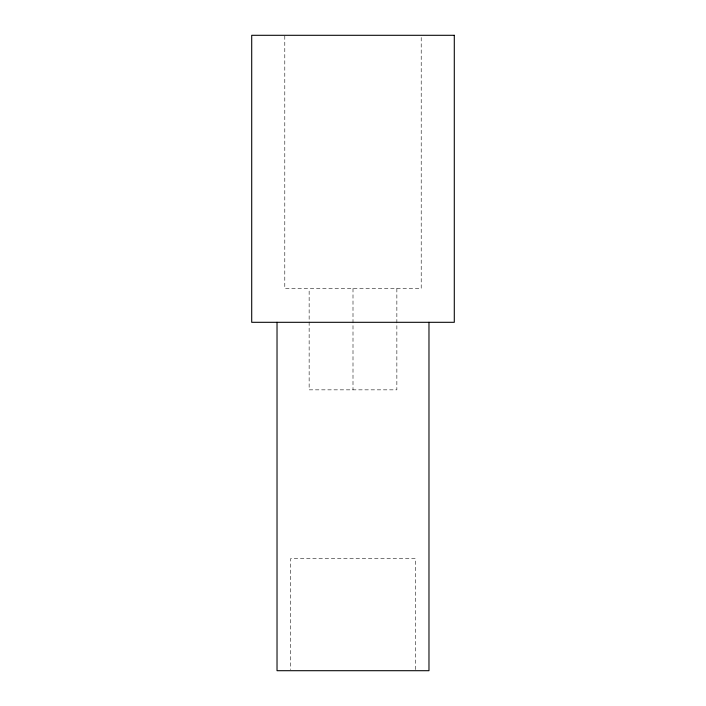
<?xml version="1.0" encoding="UTF-8"?>
<svg xmlns="http://www.w3.org/2000/svg" width="706" height="706" viewBox="0 0 706 706"><rect width="100%" height="100%" fill="white"/><g stroke="black" fill="none" stroke-linecap="round" stroke-linejoin="round"><path stroke-width="0.53" stroke-dasharray="3.53 2.65" d="M396.86 288.542L396.86 389.844L309.14 389.844L309.14 288.542M421.208 37.506L421.208 288.542L284.792 288.542L284.792 35.3M415.463 669.606L415.463 558.675L290.537 558.675L290.537 669.606M353 288.542L353 389.844"/><path stroke-width="1.06" d="M428.974 322.307L428.974 670.7L277.026 670.7L277.026 322.307M454.293 35.3L251.707 35.3L251.707 322.307L454.293 322.307L454.293 35.3"/></g></svg>
